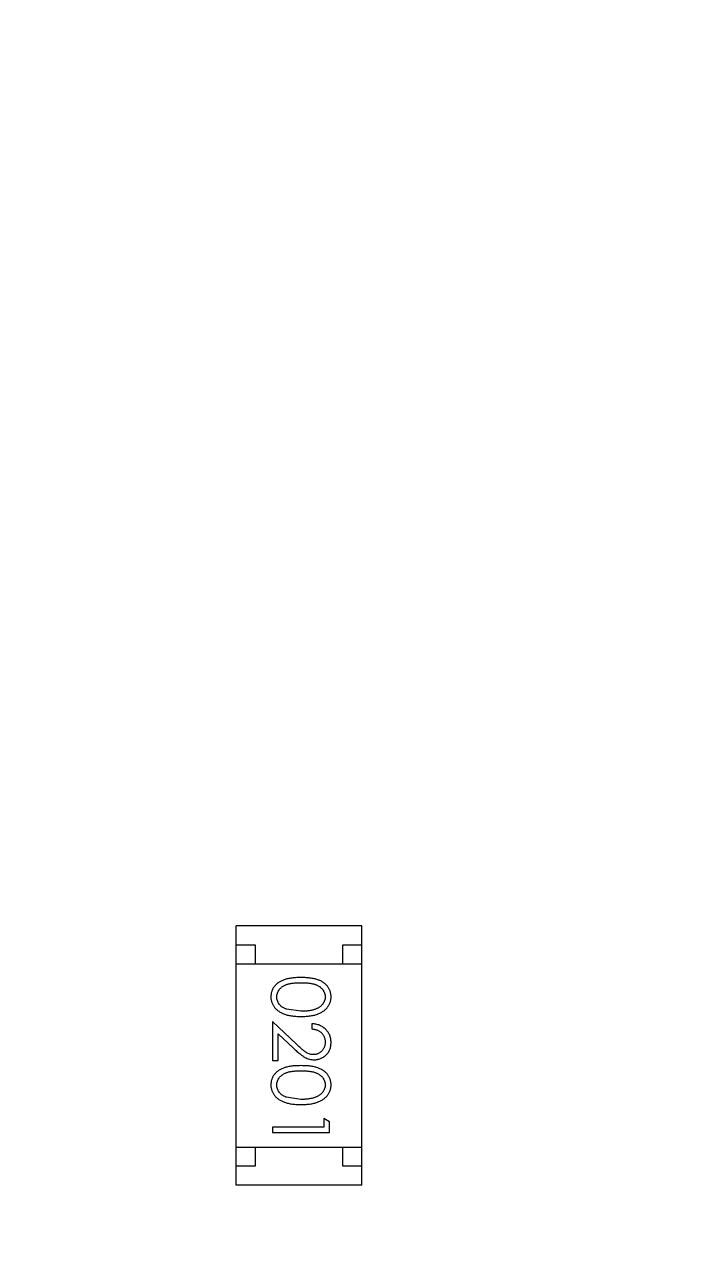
# Model space of a CAD drawing. Header units: inches. Extents: x 398 to 599, y 40 to 151.
# Drawn here: x 550.001 to 551.738, y 87.242 to 90.485 of the extents above; entities that cross this region are included whole.
import ezdxf

# ---------------------------------------------------------------- set-up
doc = ezdxf.new("R2010")
doc.units = ezdxf.units.IN
doc.header["$LTSCALE"] = 1.21
doc.header["$MEASUREMENT"] = 0
doc.layers.get('0').update_dxf_attribs({"linetype": 'CONTINUOUS'})

msp = doc.modelspace()

# ---------------------------------------------------------------- linework, layer by layer
at = {"color": 7, "linetype": 'Continuous'}
for p, q in [((550.5551, 87.4443), (550.5551, 88.1243)), ((550.8851, 88.1243), (550.5551, 88.1243)), ((550.8851, 87.4443), (550.8851, 88.1243)), ((550.5551, 88.0743), (550.6051, 88.0743)), ((550.6051, 88.0743), (550.6051, 88.0243)), ((550.8351, 88.0243), (550.8351, 88.0743)), ((550.8351, 88.0743), (550.8851, 88.0743)), ((550.5551, 88.0243), (550.8851, 88.0243)), ((550.7253, 87.8999), (550.6876, 87.9055)), ((550.6503, 87.8729), (550.6503, 87.771)), ((550.7124, 87.8148), (550.6503, 87.8729)), ((550.7542, 87.8672), (550.7542, 87.8537)), ((550.6657, 87.771), (550.6657, 87.8408)), ((550.6657, 87.8408), (550.7058, 87.8033)), ((550.6503, 87.771), (550.6657, 87.771)), ((550.7253, 87.6691), (550.6876, 87.6748)), ((550.6503, 87.596), (550.6503, 87.5825)), ((550.785, 87.596), (550.6503, 87.596)), ((550.785, 87.6191), (550.785, 87.596)), ((550.8003, 87.6103), (550.785, 87.6191)), ((550.8003, 87.5825), (550.8003, 87.6103)), ((550.6503, 87.5825), (550.8003, 87.5825)), ((550.5551, 87.5443), (550.8851, 87.5443)), ((550.6051, 87.5443), (550.6051, 87.4943)), ((550.8351, 87.4943), (550.8351, 87.5443)), ((550.6051, 87.4943), (550.5551, 87.4943)), ((550.8851, 87.4943), (550.8351, 87.4943)), ((550.8851, 87.4443), (550.5551, 87.4443))]:
    msp.add_line(p, q, dxfattribs=at)
for radius, start, end in [(23, 281.22586, 258.77532), (22.75, 294.44334, 241.13427)]:
    msp.add_arc((553.751, 92.925), radius, start, end, dxfattribs=at)
for points, knots in [([(550.7253, 87.9883), (550.7229, 87.9883), (550.7183, 87.9883), (550.7115, 87.988), (550.7051, 87.9875), (550.6992, 87.9867), (550.6937, 87.9858), (550.6885, 87.9848), (550.6838, 87.9835), (550.6795, 87.982), (550.6755, 87.9803), (550.6717, 87.9784), (550.6683, 87.9764), (550.6651, 87.9742), (550.6621, 87.9719), (550.6594, 87.9694), (550.6569, 87.9668), (550.6547, 87.964), (550.6528, 87.9611), (550.6511, 87.9581), (550.6497, 87.955), (550.6485, 87.9518), (550.6476, 87.9485), (550.647, 87.9451), (550.6466, 87.9417), (550.6465, 87.9393), (550.6465, 87.9382)], [0, 0, 0, 0, 0.068113, 0.132564, 0.193427, 0.250218, 0.303569, 0.353576, 0.400235, 0.443586, 0.484619, 0.524292, 0.56238, 0.599049, 0.63494, 0.669782, 0.704009, 0.737842, 0.771098, 0.803896, 0.836415, 0.868639, 0.900715, 0.933378, 0.966213, 1, 1, 1, 1]), ([(550.8042, 87.9382), (550.8042, 87.9393), (550.8041, 87.9417), (550.8037, 87.9451), (550.8031, 87.9485), (550.8021, 87.9518), (550.801, 87.955), (550.7995, 87.9581), (550.7978, 87.9612), (550.7958, 87.9641), (550.7936, 87.9669), (550.7912, 87.9696), (550.7884, 87.972), (550.7855, 87.9744), (550.7823, 87.9765), (550.7788, 87.9786), (550.7751, 87.9804), (550.7712, 87.982), (550.7669, 87.9835), (550.7622, 87.9848), (550.7571, 87.9859), (550.7515, 87.9868), (550.7455, 87.9875), (550.7392, 87.988), (550.7324, 87.9883), (550.7277, 87.9883), (550.7253, 87.9883)], [0, 0, 0, 0, 0.033742, 0.066533, 0.099153, 0.13154, 0.164087, 0.196563, 0.229707, 0.263315, 0.297504, 0.331686, 0.366482, 0.4021, 0.438958, 0.476748, 0.515985, 0.556589, 0.599519, 0.645765, 0.695487, 0.748721, 0.805687, 0.866754, 0.931405, 1, 1, 1, 1]), ([(550.6619, 87.9377), (550.662, 87.9394), (550.6621, 87.9427), (550.6634, 87.9475), (550.6655, 87.9523), (550.6679, 87.956), (550.6702, 87.9589), (550.6721, 87.961), (550.6743, 87.9628), (550.6766, 87.9646), (550.6791, 87.9663), (550.6818, 87.9677), (550.6847, 87.9691), (550.6878, 87.9703), (550.6912, 87.9714), (550.695, 87.9723), (550.6991, 87.9731), (550.7036, 87.9738), (550.7085, 87.9742), (550.7138, 87.9746), (550.7194, 87.9748), (550.7233, 87.9748), (550.7253, 87.9749)], [0, 0, 0, 0, 0.060034, 0.120278, 0.182348, 0.247919, 0.281641, 0.315701, 0.350322, 0.385703, 0.421819, 0.459196, 0.497866, 0.538301, 0.58121, 0.628183, 0.679403, 0.734699, 0.794074, 0.858416, 0.927049, 1, 1, 1, 1]), ([(550.7253, 87.9749), (550.7274, 87.9748), (550.7313, 87.9748), (550.7369, 87.9746), (550.7422, 87.9742), (550.7471, 87.9737), (550.7516, 87.9731), (550.7558, 87.9723), (550.7595, 87.9714), (550.7629, 87.9703), (550.7661, 87.969), (550.769, 87.9677), (550.7717, 87.9662), (550.7742, 87.9646), (550.7765, 87.9628), (550.7786, 87.9609), (550.7806, 87.9589), (550.7828, 87.956), (550.7852, 87.9523), (550.7873, 87.9476), (550.7885, 87.9427), (550.7887, 87.9394), (550.7888, 87.9377)], [0, 0, 0, 0, 0.073302, 0.142286, 0.206253, 0.266017, 0.321612, 0.372532, 0.419497, 0.462398, 0.502825, 0.541489, 0.579034, 0.615143, 0.650298, 0.684912, 0.718701, 0.752189, 0.817245, 0.879117, 0.939613, 1, 1, 1, 1]), ([(550.6465, 87.9382), (550.6465, 87.937), (550.6465, 87.9346), (550.647, 87.9311), (550.6476, 87.9276), (550.6486, 87.9243), (550.6498, 87.921), (550.6512, 87.9178), (550.653, 87.9148), (550.655, 87.9117), (550.6572, 87.9088), (550.6598, 87.9061), (550.6625, 87.9035), (550.6656, 87.9011), (550.6689, 87.8989), (550.6724, 87.8968), (550.6762, 87.8949), (550.6803, 87.8931), (550.6847, 87.8915), (550.6895, 87.8901), (550.6945, 87.889), (550.7, 87.888), (550.7058, 87.8873), (550.712, 87.8868), (550.7185, 87.8865), (550.723, 87.8864), (550.7253, 87.8864)], [0, 0, 0, 0, 0.033824, 0.067298, 0.10028, 0.133019, 0.165736, 0.198792, 0.232372, 0.266409, 0.301016, 0.336196, 0.371972, 0.408574, 0.446394, 0.485225, 0.525372, 0.567224, 0.611081, 0.65775, 0.70702, 0.759235, 0.814484, 0.873227, 0.934937, 1, 1, 1, 1]), ([(550.6876, 87.9055), (550.6866, 87.9059), (550.6845, 87.9067), (550.6816, 87.908), (550.6789, 87.9095), (550.6764, 87.9111), (550.674, 87.9128), (550.6719, 87.9147), (550.67, 87.9167), (550.6678, 87.9195), (550.6654, 87.9232), (550.6634, 87.9279), (550.6621, 87.9327), (550.6619, 87.936), (550.6619, 87.9377)], [0, 0, 0, 0, 0.075949, 0.148549, 0.218996, 0.286119, 0.351826, 0.416074, 0.478265, 0.540325, 0.660405, 0.774606, 0.887187, 1, 1, 1, 1]), ([(550.7253, 87.8864), (550.7276, 87.8864), (550.7321, 87.8865), (550.7386, 87.8868), (550.7448, 87.8873), (550.7507, 87.888), (550.7562, 87.889), (550.7613, 87.8902), (550.766, 87.8916), (550.7705, 87.8932), (550.7745, 87.895), (550.7784, 87.8969), (550.7819, 87.899), (550.7852, 87.9012), (550.7883, 87.9037), (550.7911, 87.9062), (550.7936, 87.909), (550.7958, 87.9118), (550.7978, 87.9148), (550.7995, 87.9179), (550.801, 87.9211), (550.8021, 87.9243), (550.8031, 87.9277), (550.8037, 87.9311), (550.8041, 87.9346), (550.8042, 87.937), (550.8042, 87.9382)], [0, 0, 0, 0, 0.065278, 0.127205, 0.186168, 0.241675, 0.294115, 0.343609, 0.390387, 0.434463, 0.476646, 0.517002, 0.555936, 0.593716, 0.630057, 0.665601, 0.700745, 0.734917, 0.768681, 0.802087, 0.834849, 0.867433, 0.900138, 0.932806, 0.966212, 1, 1, 1, 1]), ([(550.7888, 87.9377), (550.7887, 87.9361), (550.7885, 87.9328), (550.7873, 87.9279), (550.7852, 87.9233), (550.7828, 87.9195), (550.7805, 87.9167), (550.7785, 87.9146), (550.7763, 87.9127), (550.7738, 87.9109), (550.7711, 87.9092), (550.7682, 87.9076), (550.765, 87.9062), (550.7616, 87.9048), (550.7579, 87.9037), (550.754, 87.9026), (550.7498, 87.9018), (550.7454, 87.9011), (550.7407, 87.9006), (550.7358, 87.9001), (550.7307, 87.8999), (550.7271, 87.8999), (550.7253, 87.8999)], [0, 0, 0, 0, 0.059689, 0.119507, 0.181075, 0.246162, 0.279894, 0.314468, 0.350403, 0.387474, 0.426147, 0.466624, 0.508745, 0.553328, 0.600058, 0.649177, 0.700552, 0.754894, 0.811825, 0.871514, 0.934319, 1, 1, 1, 1]), ([(550.8042, 87.8182), (550.8041, 87.8199), (550.8041, 87.8232), (550.8034, 87.828), (550.8023, 87.8327), (550.8008, 87.8371), (550.7987, 87.8413), (550.7963, 87.8453), (550.7935, 87.8492), (550.7902, 87.8527), (550.7866, 87.856), (550.7827, 87.8588), (550.7785, 87.8613), (550.7741, 87.8633), (550.7695, 87.8649), (550.7646, 87.8661), (550.7595, 87.8669), (550.756, 87.8671), (550.7542, 87.8672)], [0, 0, 0, 0, 0.06445, 0.126725, 0.187421, 0.247417, 0.306749, 0.366595, 0.427749, 0.490235, 0.553031, 0.614805, 0.676505, 0.738096, 0.801021, 0.864897, 0.931209, 1, 1, 1, 1]), ([(550.7542, 87.8537), (550.7555, 87.8536), (550.7581, 87.8533), (550.7619, 87.8526), (550.7655, 87.8516), (550.7688, 87.8504), (550.7719, 87.8489), (550.7747, 87.8471), (550.7774, 87.8452), (550.7797, 87.8429), (550.7819, 87.8404), (550.7837, 87.8378), (550.7853, 87.835), (550.7866, 87.8321), (550.7876, 87.829), (550.7883, 87.8258), (550.7887, 87.8224), (550.7888, 87.8201), (550.7888, 87.8189)], [0, 0, 0, 0, 0.073648, 0.143686, 0.210962, 0.275557, 0.338064, 0.399311, 0.4594, 0.51934, 0.579024, 0.637809, 0.695959, 0.754122, 0.813113, 0.873453, 0.935561, 1, 1, 1, 1]), ([(550.7058, 87.8033), (550.7073, 87.8018), (550.7103, 87.7991), (550.7146, 87.7951), (550.7188, 87.7916), (550.7227, 87.7884), (550.7263, 87.7855), (550.7297, 87.783), (550.7328, 87.7809), (550.7366, 87.7786), (550.7414, 87.7763), (550.7473, 87.7744), (550.7534, 87.7731), (550.7575, 87.773), (550.7596, 87.7729)], [0, 0, 0, 0, 0.09953, 0.192079, 0.277712, 0.357454, 0.429648, 0.495771, 0.555538, 0.608657, 0.707578, 0.804328, 0.901298, 1, 1, 1, 1]), ([(550.7584, 87.7864), (550.7568, 87.7865), (550.7535, 87.7866), (550.7487, 87.7876), (550.7441, 87.7893), (550.7403, 87.7913), (550.7372, 87.7933), (550.7345, 87.7952), (550.7316, 87.7976), (550.7283, 87.8002), (550.7247, 87.8033), (550.7209, 87.8068), (550.7167, 87.8106), (550.7139, 87.8133), (550.7124, 87.8148)], [0, 0, 0, 0, 0.088014, 0.174976, 0.2638, 0.355443, 0.406413, 0.465519, 0.533076, 0.609353, 0.693899, 0.787171, 0.889197, 1, 1, 1, 1]), ([(550.7888, 87.8189), (550.7888, 87.8178), (550.7887, 87.8156), (550.7883, 87.8124), (550.7876, 87.8093), (550.7866, 87.8063), (550.7853, 87.8035), (550.7838, 87.8008), (550.7819, 87.7982), (550.7799, 87.7958), (550.7776, 87.7936), (550.7751, 87.7917), (550.7726, 87.79), (550.77, 87.7887), (550.7672, 87.7877), (550.7644, 87.7869), (550.7614, 87.7865), (550.7594, 87.7864), (550.7584, 87.7864)], [0, 0, 0, 0, 0.068027, 0.133505, 0.19695, 0.26027, 0.322741, 0.384982, 0.448465, 0.513424, 0.578224, 0.640011, 0.700094, 0.760067, 0.819012, 0.877878, 0.938035, 1, 1, 1, 1]), ([(550.7596, 87.7729), (550.7611, 87.773), (550.764, 87.7731), (550.7683, 87.7736), (550.7725, 87.7746), (550.7765, 87.776), (550.7803, 87.7778), (550.784, 87.7799), (550.7876, 87.7825), (550.7909, 87.7854), (550.7941, 87.7886), (550.7968, 87.7922), (550.7991, 87.7959), (550.801, 87.7999), (550.8024, 87.8042), (550.8034, 87.8086), (550.8041, 87.8134), (550.8041, 87.8166), (550.8042, 87.8182)], [0, 0, 0, 0, 0.06271, 0.123347, 0.183401, 0.242828, 0.302097, 0.36242, 0.423725, 0.487032, 0.550491, 0.612709, 0.674265, 0.73617, 0.799211, 0.863483, 0.930525, 1, 1, 1, 1]), ([(550.7253, 87.7575), (550.7229, 87.7575), (550.7183, 87.7575), (550.7115, 87.7572), (550.7051, 87.7567), (550.6992, 87.756), (550.6937, 87.7551), (550.6885, 87.754), (550.6838, 87.7527), (550.6795, 87.7512), (550.6755, 87.7495), (550.6717, 87.7476), (550.6683, 87.7456), (550.6651, 87.7434), (550.6621, 87.7411), (550.6594, 87.7387), (550.6569, 87.736), (550.6547, 87.7332), (550.6528, 87.7303), (550.6511, 87.7273), (550.6497, 87.7242), (550.6485, 87.721), (550.6476, 87.7177), (550.647, 87.7144), (550.6466, 87.7109), (550.6465, 87.7086), (550.6465, 87.7074)], [0, 0, 0, 0, 0.068113, 0.132564, 0.193427, 0.250218, 0.303569, 0.353576, 0.400235, 0.443586, 0.484619, 0.524292, 0.56238, 0.599049, 0.63494, 0.669782, 0.704009, 0.737842, 0.771098, 0.803896, 0.836415, 0.868639, 0.900715, 0.933378, 0.966213, 1, 1, 1, 1]), ([(550.8042, 87.7074), (550.8042, 87.7086), (550.8041, 87.7109), (550.8037, 87.7144), (550.8031, 87.7177), (550.8021, 87.721), (550.801, 87.7242), (550.7995, 87.7274), (550.7978, 87.7304), (550.7958, 87.7333), (550.7936, 87.7361), (550.7912, 87.7388), (550.7884, 87.7413), (550.7855, 87.7436), (550.7823, 87.7457), (550.7788, 87.7478), (550.7751, 87.7496), (550.7712, 87.7513), (550.7669, 87.7528), (550.7622, 87.754), (550.7571, 87.7552), (550.7515, 87.756), (550.7455, 87.7567), (550.7392, 87.7572), (550.7324, 87.7575), (550.7277, 87.7575), (550.7253, 87.7575)], [0, 0, 0, 0, 0.033742, 0.066533, 0.099153, 0.13154, 0.164087, 0.196563, 0.229707, 0.263315, 0.297504, 0.331686, 0.366482, 0.4021, 0.438958, 0.476748, 0.515985, 0.556589, 0.599519, 0.645765, 0.695487, 0.748721, 0.805687, 0.866754, 0.931405, 1, 1, 1, 1]), ([(550.6619, 87.7069), (550.662, 87.7086), (550.6621, 87.7119), (550.6634, 87.7168), (550.6655, 87.7215), (550.6679, 87.7253), (550.6702, 87.7281), (550.6721, 87.7302), (550.6743, 87.7321), (550.6766, 87.7338), (550.6791, 87.7355), (550.6818, 87.7369), (550.6847, 87.7383), (550.6878, 87.7395), (550.6912, 87.7406), (550.695, 87.7416), (550.6991, 87.7423), (550.7036, 87.743), (550.7085, 87.7435), (550.7138, 87.7438), (550.7194, 87.7441), (550.7233, 87.7441), (550.7253, 87.7441)], [0, 0, 0, 0, 0.060034, 0.120278, 0.182348, 0.247919, 0.281641, 0.315701, 0.350322, 0.385703, 0.421819, 0.459196, 0.497866, 0.538301, 0.58121, 0.628183, 0.679403, 0.734699, 0.794074, 0.858416, 0.927049, 1, 1, 1, 1]), ([(550.7253, 87.7441), (550.7274, 87.7441), (550.7313, 87.7441), (550.7369, 87.7438), (550.7422, 87.7435), (550.7471, 87.7429), (550.7516, 87.7423), (550.7558, 87.7415), (550.7595, 87.7406), (550.7629, 87.7395), (550.7661, 87.7383), (550.769, 87.7369), (550.7717, 87.7354), (550.7742, 87.7338), (550.7765, 87.732), (550.7786, 87.7302), (550.7806, 87.7281), (550.7828, 87.7253), (550.7852, 87.7215), (550.7873, 87.7168), (550.7885, 87.7119), (550.7887, 87.7086), (550.7888, 87.7069)], [0, 0, 0, 0, 0.073302, 0.142286, 0.206253, 0.266017, 0.321612, 0.372532, 0.419497, 0.462398, 0.502825, 0.541489, 0.579034, 0.615143, 0.650298, 0.684912, 0.718701, 0.752189, 0.817245, 0.879117, 0.939613, 1, 1, 1, 1]), ([(550.6465, 87.7074), (550.6465, 87.7062), (550.6465, 87.7038), (550.647, 87.7003), (550.6476, 87.6969), (550.6486, 87.6935), (550.6498, 87.6903), (550.6512, 87.6871), (550.653, 87.684), (550.655, 87.681), (550.6572, 87.6781), (550.6598, 87.6753), (550.6625, 87.6727), (550.6656, 87.6703), (550.6689, 87.6681), (550.6724, 87.666), (550.6762, 87.6641), (550.6803, 87.6623), (550.6847, 87.6607), (550.6895, 87.6594), (550.6945, 87.6582), (550.7, 87.6572), (550.7058, 87.6565), (550.712, 87.656), (550.7185, 87.6557), (550.723, 87.6556), (550.7253, 87.6556)], [0, 0, 0, 0, 0.033824, 0.067298, 0.10028, 0.133019, 0.165736, 0.198792, 0.232372, 0.266409, 0.301016, 0.336196, 0.371972, 0.408574, 0.446394, 0.485225, 0.525372, 0.567224, 0.611081, 0.65775, 0.70702, 0.759235, 0.814484, 0.873227, 0.934937, 1, 1, 1, 1]), ([(550.6876, 87.6748), (550.6866, 87.6751), (550.6845, 87.6759), (550.6816, 87.6772), (550.6789, 87.6787), (550.6764, 87.6803), (550.674, 87.6821), (550.6719, 87.6839), (550.67, 87.6859), (550.6678, 87.6887), (550.6654, 87.6924), (550.6634, 87.6971), (550.6621, 87.702), (550.6619, 87.7053), (550.6619, 87.7069)], [0, 0, 0, 0, 0.075949, 0.148549, 0.218996, 0.286119, 0.351826, 0.416074, 0.478265, 0.540325, 0.660405, 0.774606, 0.887187, 1, 1, 1, 1]), ([(550.7253, 87.6556), (550.7276, 87.6556), (550.7321, 87.6557), (550.7386, 87.656), (550.7448, 87.6565), (550.7507, 87.6573), (550.7562, 87.6582), (550.7613, 87.6594), (550.766, 87.6608), (550.7705, 87.6624), (550.7745, 87.6642), (550.7784, 87.6661), (550.7819, 87.6682), (550.7852, 87.6705), (550.7883, 87.6729), (550.7911, 87.6755), (550.7936, 87.6782), (550.7958, 87.6811), (550.7978, 87.684), (550.7995, 87.6871), (550.801, 87.6903), (550.8021, 87.6936), (550.8031, 87.6969), (550.8037, 87.7003), (550.8041, 87.7038), (550.8042, 87.7062), (550.8042, 87.7074)], [0, 0, 0, 0, 0.065278, 0.127205, 0.186168, 0.241675, 0.294115, 0.343609, 0.390387, 0.434463, 0.476646, 0.517002, 0.555936, 0.593716, 0.630057, 0.665601, 0.700745, 0.734917, 0.768681, 0.802087, 0.834849, 0.867433, 0.900138, 0.932806, 0.966212, 1, 1, 1, 1]), ([(550.7888, 87.7069), (550.7887, 87.7053), (550.7885, 87.702), (550.7873, 87.6972), (550.7852, 87.6925), (550.7828, 87.6888), (550.7805, 87.6859), (550.7785, 87.6838), (550.7763, 87.6819), (550.7738, 87.6801), (550.7711, 87.6784), (550.7682, 87.6768), (550.765, 87.6754), (550.7616, 87.6741), (550.7579, 87.6729), (550.754, 87.6718), (550.7498, 87.671), (550.7454, 87.6703), (550.7407, 87.6698), (550.7358, 87.6693), (550.7307, 87.6692), (550.7271, 87.6691), (550.7253, 87.6691)], [0, 0, 0, 0, 0.059689, 0.119507, 0.181075, 0.246162, 0.279894, 0.314468, 0.350403, 0.387474, 0.426147, 0.466624, 0.508745, 0.553328, 0.600058, 0.649177, 0.700552, 0.754894, 0.811825, 0.871514, 0.934319, 1, 1, 1, 1])]:
    msp.add_open_spline(points, degree=3, knots=knots, dxfattribs=at)

doc.saveas('drawing.dxf')
